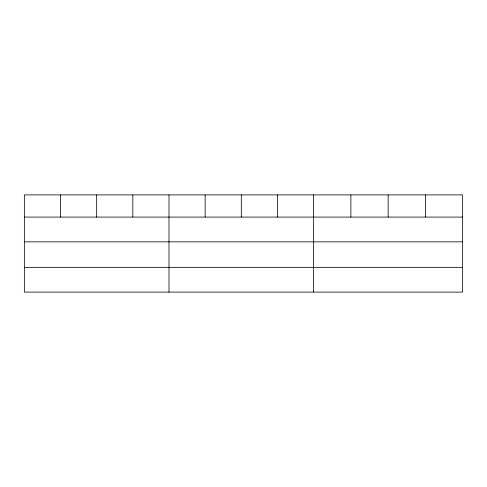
<?xml version="1.0" encoding="UTF-8"?>
<svg xmlns="http://www.w3.org/2000/svg" width="487" height="487" viewBox="0 0 487 487"><rect width="100%" height="100%" fill="white"/><g stroke="black" fill="none" stroke-linecap="round" stroke-linejoin="round"><path stroke-width="0.73" d="M462.65 241.838L462.65 194.897L24.35 194.897L24.35 292.103L462.65 292.103L462.65 241.838L24.35 241.838M24.35 217.086L462.65 217.086M24.35 267.345L462.65 267.345M425.394 194.897L425.394 217.086M388.139 194.897L388.139 217.086M350.883 194.897L350.883 217.086M313.628 194.897L313.628 292.103M277.468 194.897L277.468 217.086M241.308 194.897L241.308 217.086M205.149 194.897L205.149 217.086M168.989 194.897L168.989 292.103M132.829 194.897L132.829 217.086M96.67 194.897L96.67 217.086M60.51 194.897L60.51 217.086"/></g></svg>
